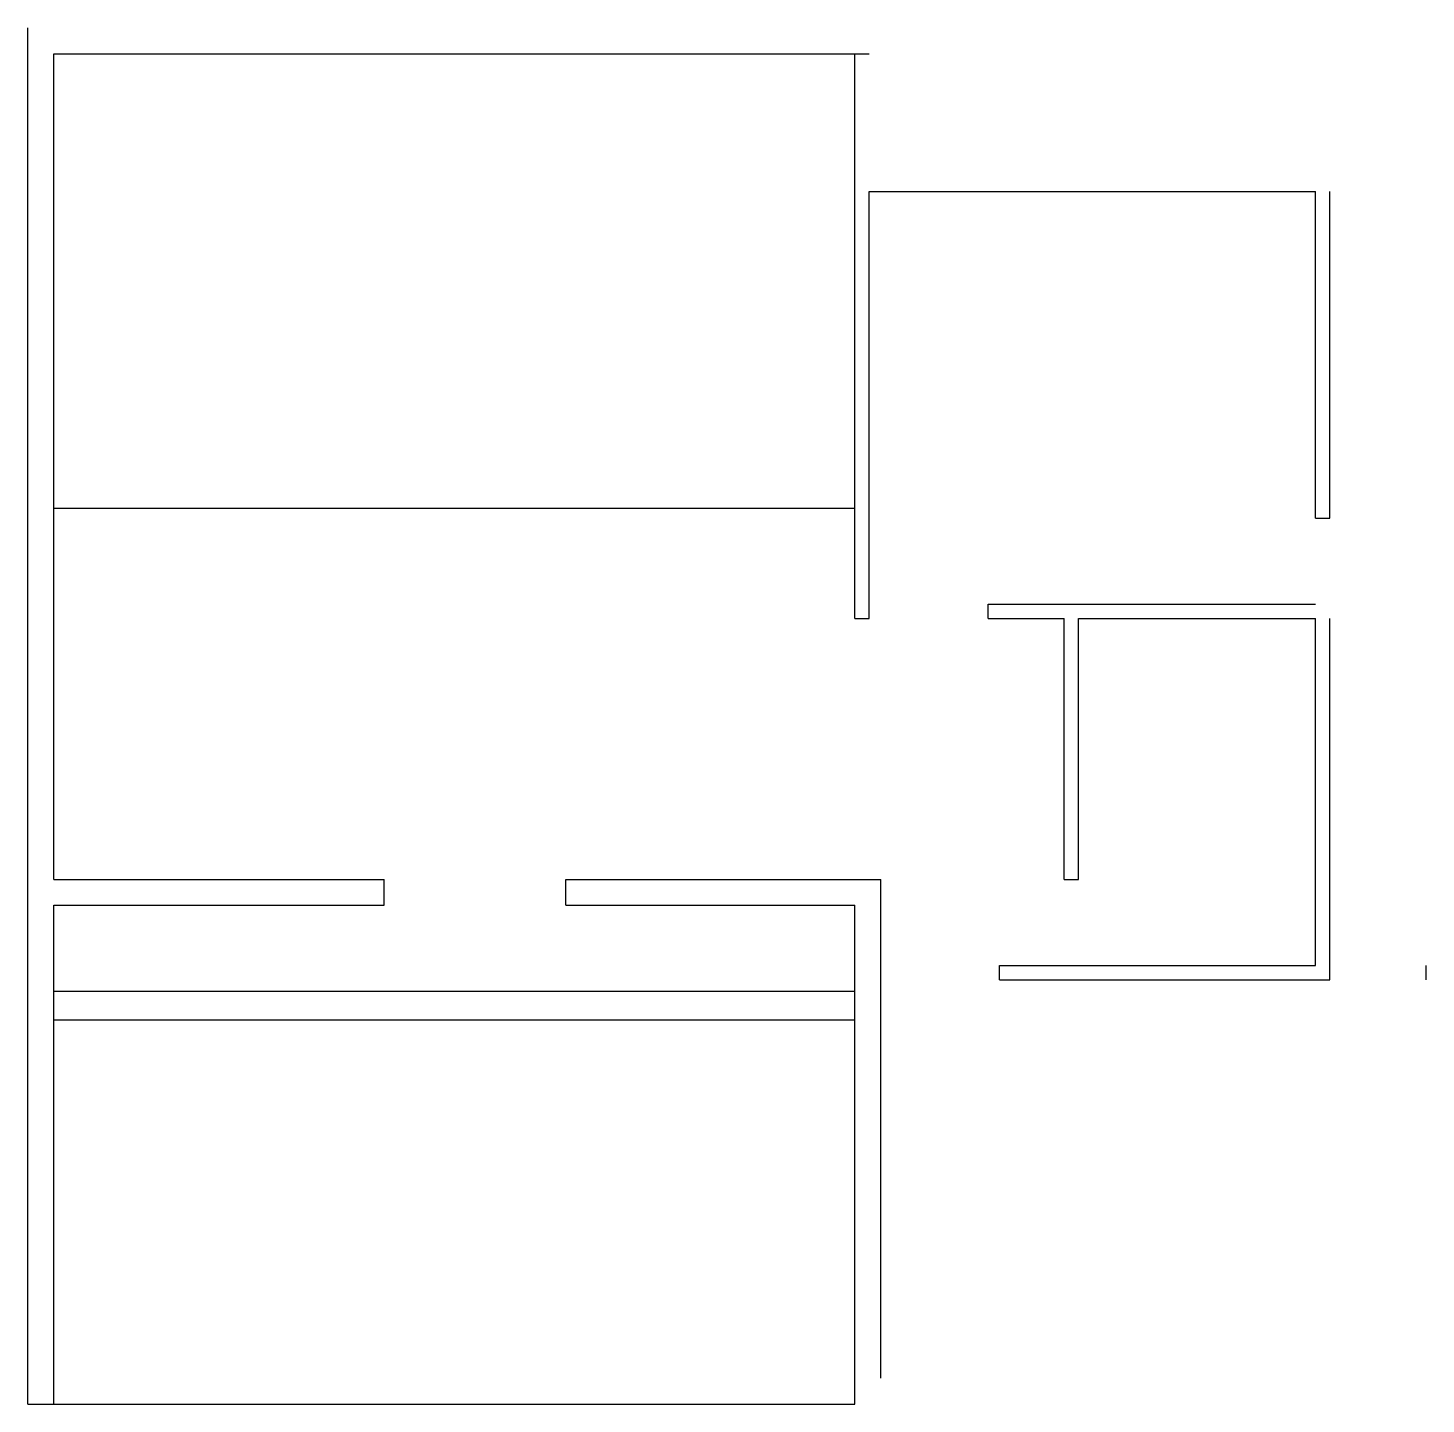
# Model space of a CAD drawing. Header units: metres. Extents: x 0 to 488, y 0 to 480.
import ezdxf

# ---------------------------------------------------------------- set-up
doc = ezdxf.new("R2010")
doc.units = ezdxf.units.M

msp = doc.modelspace()

# ---------------------------------------------------------------- linework, layer by layer
at = {"layer": 'BathRoom1'}
for p, q in [((454.12, 148), (454.12, 274)), ((487.64, 148), (487.64, 153))]:
    msp.add_line(p, q, dxfattribs=at)
at = {"layer": 'BathRoom2'}
for p, q in [((454.12, 309), (454.12, 423)), ((449.12, 309), (454.12, 309))]:
    msp.add_line(p, q, dxfattribs=at)
at = {"layer": 'BathRoom2a'}
for p, q in [((366.4, 274), (449.12, 274)), ((366.4, 183), (366.4, 274)), ((449.12, 153), (449.12, 274)), ((361.4, 183), (366.4, 183)), ((338.9, 153), (449.12, 153))]:
    msp.add_line(p, q, dxfattribs=at)
at = {"layer": 'BedRoom1'}
for p, q in [((297.46, 9), (297.46, 183)), ((338.9, 148), (338.9, 153)), ((338.9, 148), (454.12, 148))]:
    msp.add_line(p, q, dxfattribs=at)
at = {"layer": 'BedRoom2'}
for p, q in [((293.46, 423), (449.12, 423)), ((293.46, 274), (293.46, 423)), ((449.12, 309), (449.12, 423)), ((334.9, 279), (449.12, 279)), ((334.9, 274), (334.9, 279))]:
    msp.add_line(p, q, dxfattribs=at)
at = {"layer": 'Boundary'}
for q in [(0, 480), (9, 0)]:
    msp.add_line((0, 0), q, dxfattribs=at)
at = {"layer": 'Entrance_Staircase'}
for p, q in [((124.27, 174), (124.27, 183)), ((187.63, 174), (187.63, 183)), ((9, 174), (124.27, 174)), ((9, 134), (9, 174)), ((187.63, 174), (288.46, 174)), ((288.46, 134), (288.46, 174)), ((9, 144), (288.46, 144)), ((9, 134), (288.46, 134))]:
    msp.add_line(p, q, dxfattribs=at)
at = {"layer": 'Kitchen & Dining'}
for p, q in [((9, 471), (293.46, 471)), ((9, 312.5), (9, 471)), ((288.46, 312.5), (288.46, 471))]:
    msp.add_line(p, q, dxfattribs=at)
at = {"layer": 'LivingRoom1'}
for p, q in [((9, 183), (9, 312.5)), ((9, 312.5), (288.46, 312.5)), ((288.46, 274), (288.46, 312.5)), ((288.46, 274), (293.46, 274)), ((334.9, 274), (361.4, 274)), ((361.4, 183), (361.4, 274)), ((9, 183), (124.27, 183)), ((187.63, 183), (297.46, 183))]:
    msp.add_line(p, q, dxfattribs=at)
at = {"layer": 'Parking'}
for p, q in [((9, 0), (9, 134)), ((288.46, 0), (288.46, 134)), ((9, 0), (288.46, 0))]:
    msp.add_line(p, q, dxfattribs=at)

doc.saveas('drawing.dxf')
